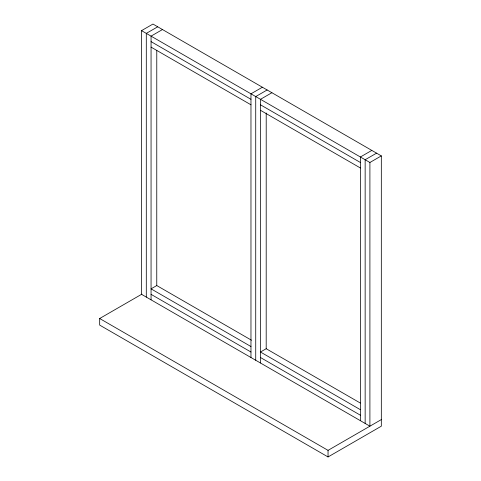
<?xml version="1.0" encoding="UTF-8"?>
<svg xmlns="http://www.w3.org/2000/svg" width="481" height="481" viewBox="0 0 481 481"><rect width="100%" height="100%" fill="white"/><g stroke="black" fill="none" stroke-linecap="round" stroke-linejoin="round"><path stroke-width="0.72" d="M141.54 30.64L369.907 162.488L369.907 426.184L141.54 294.342L141.54 30.64L152.958 24.05L381.325 155.898L381.325 426.184L328.042 456.95L99.675 325.102L99.675 318.512L141.913 294.125M157.72 26.798L146.296 33.387L146.296 297.084M162.476 29.545L151.058 36.135L151.058 299.831M262.385 87.229L250.968 93.819L250.968 357.515M267.141 89.971L255.724 96.567L255.724 360.263M271.903 92.719L260.48 99.314L260.48 363.011M371.813 150.403L360.395 156.992L360.395 420.695M376.569 153.15L365.151 159.74L365.151 423.436M251.503 340.223L156.764 285.552L151.058 288.847L250.968 346.53M369.907 162.488L381.325 155.898M360.281 403.024L266.191 348.725L260.48 352.02L360.395 409.704M99.675 318.512L328.042 450.36L381.325 419.594M151.058 41.631L250.968 99.314M260.48 104.804L360.395 162.488M151.058 47.126L250.968 104.804M260.48 110.299L360.395 167.983M151.058 294.342L250.968 352.02M260.48 357.515L360.395 415.199M328.042 450.36L328.042 456.95M266.209 112.999L266.191 348.725M156.782 50.571L156.764 285.552"/></g></svg>
